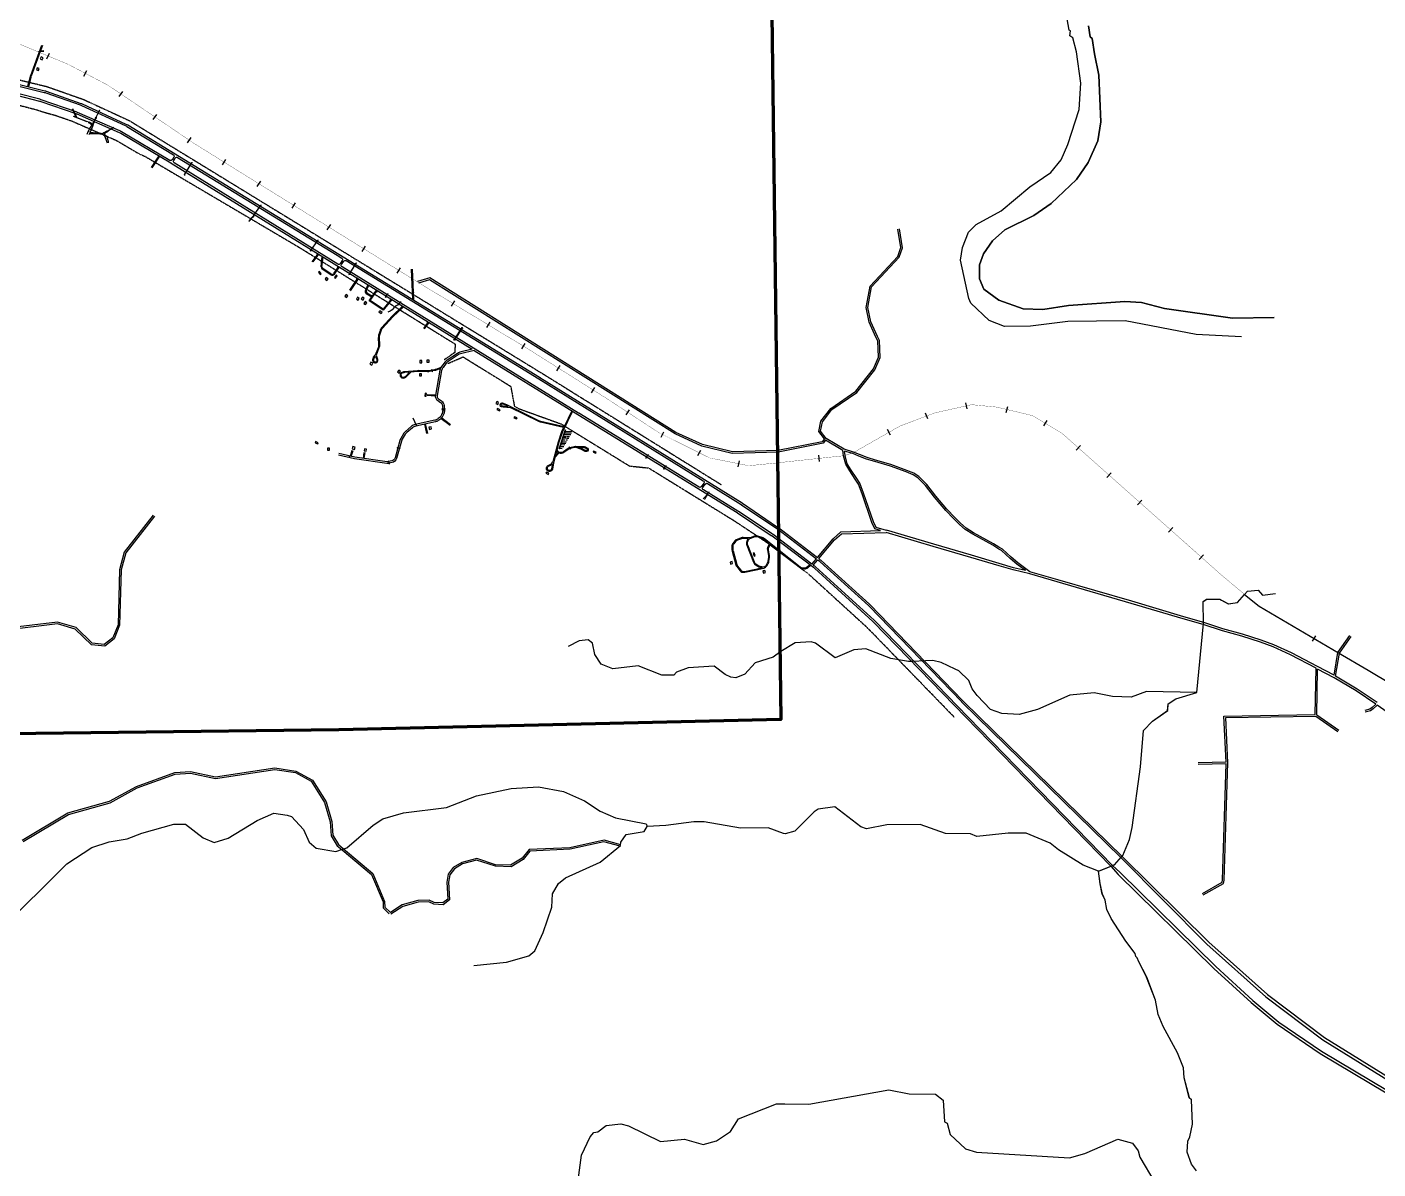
# Model space of a CAD drawing. Header units: inches. Extents: x 2666812 to 2767151, y 580083 to 705712.
# Drawn here: x 2717158 to 2733312, y 608026 to 621684 of the extents above; entities that cross this region are included whole.
import ezdxf

# ---------------------------------------------------------------- set-up
doc = ezdxf.new("R2010")
doc.units = ezdxf.units.IN
doc.header["$MEASUREMENT"] = 0
doc.linetypes.add('PHANTOM', pattern=[2.5, 1.25, -0.25, 0.25, -0.25, 0.25, -0.25])
for name, color, linetype in [('BND-MCD', 42, 'Continuous'), ('HY-SHORE', 5, 'Continuous'), ('PLD-LANDBASE', 252, 'Continuous'), ('PLD-PAR', 1, 'Continuous')]:
    doc.layers.add(name, color=color, linetype=linetype)
doc.layers.add('PLD-REMOTE-BOUNDARY', color=40, linetype='Continuous', lineweight=80)

# ---------------------------------------------------------------- blocks, each defined once
blk = doc.blocks.new('TIC')
blk.add_line((0, -0.5), (0, 0.5))
blk = doc.blocks.new('DWELLING2')
blk.add_lwpolyline([(28, -26), (28, 26), (-23, 26), (-23, -26)], close=True)
blk = doc.blocks.new('CULVERT')
for p, q in [((-52, 7), (-41, 0)), ((-41, 0), (-52, -7)), ((-41, 0), (41, 0)), ((52, 7), (41, 0)), ((41, 0), (52, -7))]:
    blk.add_line(p, q)
blk = doc.blocks.new('DRWAYCULVERT')
for p, q in [((-13, 2), (-10, 0)), ((-10, 0), (-13, -2)), ((-10, 0), (10, 0)), ((13, 2), (10, 0)), ((10, 0), (13, -2))]:
    blk.add_line(p, q)
blk = doc.blocks.new('HOUSETRL')
blk.add_lwpolyline([(-34, -15), (34, -15), (34, 15), (-34, 15)], close=True)
blk = doc.blocks.new('DRWAYCULVERT-LONG-PT1')
for p, q in [((-4, 2), (0, 0)), ((0, 0), (-4, -2))]:
    blk.add_line(p, q)
blk = doc.blocks.new('DRWAYCULVERT-LONG-PT2')
for p, q in [((4, 2), (0, 0)), ((0, 0), (4, -2))]:
    blk.add_line(p, q)
blk = doc.blocks.new('HANDHOLE')
blk.add_lwpolyline([(12, -12), (12, 12), (-12, 12), (-12, -12)], close=True)

msp = doc.modelspace()

# ---------------------------------------------------------------- linework, layer by layer
at = {"layer": 'BND-MCD'}
for points in [[(2731142, 608002), (2731083, 608085), (2731031, 608226), (2731037, 608360), (2731062, 608410), (2731094, 608561), (2731081, 608852), (2731057, 608877), (2730994, 609117), (2730985, 609234), (2730916, 609416), (2730745, 609731), (2730684, 609872), (2730650, 610046), (2730547, 610320), (2730451, 610503), (2730434, 610552), (2730417, 610569), (2730410, 610602), (2730298, 610750), (2730120, 611023), (2730069, 611131), (2730051, 611239), (2730016, 611314), (2729991, 611438), (2729972, 611588), (2730001, 611600), (2730129, 611652), (2730162, 611665), (2730245, 611758), (2730261, 611775), (2730342, 611968), (2730374, 612110), (2730472, 612837), (2730507, 613270), (2730616, 613380), (2730798, 613508), (2730804, 613591), (2730896, 613650), (2731146, 613726), (2731224, 614549), (2731223, 614813), (2731263, 614839), (2731423, 614841), (2731442, 614829), (2731522, 614784), (2731631, 614802), (2731718, 614897), (2731890, 614757), (2732842, 614198), (2733193, 613992), (2735124, 612840)], [(2723728, 607742), (2723787, 608193), (2723894, 608411), (2723934, 608461), (2723984, 608471), (2724084, 608546), (2724258, 608566), (2724351, 608542), (2724735, 608355), (2725019, 608384), (2725244, 608320), (2725403, 608363), (2725569, 608474), (2725665, 608625), (2726121, 608806), (2726219, 608804), (2726506, 608802), (2727463, 608973), (2727705, 608926), (2728022, 608921), (2728114, 608847), (2728127, 608589), (2728160, 608573), (2728195, 608440), (2728379, 608267), (2728513, 608227), (2729624, 608158), (2729805, 608211), (2730203, 608382), (2730378, 608334), (2730446, 608244), (2730464, 608169), (2730644, 607863)]]:
    msp.add_lwpolyline(points, dxfattribs=at)
at = {"layer": 'HY-SHORE'}
for p, q in [((2729619, 621645), (2729574, 621894)), ((2729619, 621645), (2729574, 621894)), ((2729636, 621637), (2729619, 621645)), ((2729636, 621637), (2729619, 621645)), ((2729629, 621578), (2729636, 621637)), ((2729629, 621578), (2729636, 621637)), ((2729870, 621565), (2729852, 621698)), ((2729852, 621698), (2729870, 621565)), ((2729662, 621554), (2729629, 621578)), ((2729662, 621554), (2729629, 621578)), ((2729706, 621388), (2729662, 621554)), ((2729706, 621388), (2729662, 621554)), ((2729895, 621548), (2729870, 621565)), ((2729870, 621565), (2729895, 621548)), ((2729923, 621365), (2729895, 621548)), ((2729895, 621548), (2729923, 621365)), ((2729761, 621013), (2729706, 621388)), ((2729761, 621013), (2729706, 621388)), ((2729976, 621108), (2729923, 621365)), ((2729923, 621365), (2729976, 621108)), ((2729740, 620696), (2729761, 621013)), ((2729740, 620696), (2729761, 621013)), ((2730000, 620550), (2729976, 621108)), ((2729976, 621108), (2730000, 620550)), ((2729603, 620278), (2729740, 620696)), ((2729603, 620278), (2729740, 620696)), ((2729961, 620324), (2730000, 620550)), ((2730000, 620550), (2729961, 620324)), ((2729848, 620064), (2729961, 620324)), ((2729961, 620324), (2729848, 620064)), ((2729522, 620094), (2729603, 620278)), ((2729522, 620094), (2729603, 620278)), ((2729399, 619942), (2729522, 620094)), ((2729399, 619942), (2729522, 620094)), ((2729709, 619862), (2729848, 620064)), ((2729848, 620064), (2729709, 619862)), ((2729151, 619772), (2729399, 619942)), ((2729151, 619772), (2729399, 619942)), ((2729404, 619575), (2729709, 619862)), ((2729709, 619862), (2729404, 619575)), ((2728805, 619484), (2729151, 619772)), ((2728805, 619484), (2729151, 619772)), ((2729197, 619431), (2729404, 619575)), ((2729404, 619575), (2729197, 619431)), ((2728506, 619322), (2728805, 619484)), ((2728506, 619322), (2728805, 619484)), ((2728849, 619260), (2729197, 619431)), ((2729197, 619431), (2728849, 619260)), ((2728343, 619045), (2728416, 619229)), ((2728343, 619045), (2728416, 619229)), ((2728416, 619229), (2728506, 619322)), ((2728416, 619229), (2728506, 619322)), ((2728701, 619125), (2728849, 619260)), ((2728849, 619260), (2728701, 619125)), ((2728320, 618895), (2728343, 619045)), ((2728320, 618895), (2728343, 619045)), ((2728594, 618973), (2728701, 619125)), ((2728701, 619125), (2728594, 618973)), ((2728418, 618437), (2728320, 618895)), ((2728418, 618437), (2728320, 618895)), ((2728546, 618839), (2728594, 618973)), ((2728594, 618973), (2728546, 618839)), ((2728548, 618673), (2728546, 618839)), ((2728546, 618839), (2728548, 618673)), ((2728600, 618548), (2728548, 618673)), ((2728548, 618673), (2728600, 618548)), ((2728777, 618417), (2728600, 618548)), ((2728600, 618548), (2728777, 618417)), ((2728444, 618380), (2728418, 618437)), ((2728444, 618380), (2728418, 618437)), ((2728663, 618174), (2728444, 618380)), ((2728663, 618174), (2728444, 618380)), ((2729070, 618312), (2728777, 618417)), ((2728777, 618417), (2729070, 618312)), ((2730285, 618403), (2729611, 618353)), ((2729611, 618353), (2730285, 618403)), ((2730486, 618389), (2730285, 618403)), ((2730285, 618403), (2730486, 618389)), ((2730761, 618317), (2730486, 618389)), ((2730486, 618389), (2730761, 618317)), ((2729303, 618307), (2729070, 618312)), ((2729070, 618312), (2729303, 618307)), ((2729611, 618353), (2729303, 618307)), ((2729303, 618307), (2729611, 618353)), ((2731571, 618202), (2730761, 618317)), ((2730761, 618317), (2731571, 618202)), ((2728847, 618101), (2728663, 618174)), ((2728847, 618101), (2728663, 618174)), ((2729156, 618105), (2728847, 618101)), ((2729156, 618105), (2728847, 618101)), ((2729605, 618161), (2729156, 618105)), ((2729605, 618161), (2729156, 618105)), ((2730288, 618169), (2729605, 618161)), ((2730288, 618169), (2729605, 618161)), ((2731140, 618005), (2730288, 618169)), ((2731140, 618005), (2730288, 618169)), ((2732071, 618209), (2731571, 618202)), ((2731571, 618202), (2732071, 618209)), ((2731682, 617979), (2731140, 618005)), ((2731682, 617979), (2731140, 618005)), ((2731222, 614814), (2731264, 614839)), ((2731264, 614839), (2731422, 614841)), ((2731422, 614841), (2731443, 614829)), ((2731443, 614829), (2731523, 614784)), ((2731631, 614802), (2731718, 614897)), ((2731718, 614897), (2731754, 614937)), ((2731754, 614937), (2731879, 614947)), ((2731879, 614947), (2731930, 614889)), ((2731930, 614889), (2732088, 614908)), ((2731225, 614549), (2731222, 614814)), ((2731523, 614784), (2731631, 614802)), ((2731146, 613726), (2731225, 614549)), ((2723760, 614344), (2723628, 614276)), ((2723869, 614354), (2723760, 614344)), ((2723919, 614313), (2723869, 614354)), ((2723946, 614180), (2723919, 614313)), ((2724022, 614064), (2723946, 614180)), ((2726170, 614213), (2726080, 614148)), ((2726344, 614318), (2726170, 614213)), ((2726536, 614329), (2726344, 614318)), ((2726586, 614313), (2726536, 614329)), ((2726822, 614141), (2726586, 614313)), ((2727046, 614236), (2726822, 614141)), ((2727187, 614246), (2727046, 614236)), ((2727489, 614133), (2727187, 614246)), ((2724165, 614008), (2724022, 614064)), ((2724465, 614045), (2724165, 614008)), ((2724749, 613931), (2724465, 614045)), ((2725065, 614019), (2724924, 613967)), ((2725373, 614040), (2725065, 614019)), ((2725507, 613941), (2725373, 614040)), ((2725864, 614079), (2725741, 613944)), ((2726080, 614148), (2725864, 614079)), ((2727697, 614094), (2727489, 614133)), ((2727745, 614096), (2727697, 614094)), ((2727903, 614102), (2727745, 614096)), ((2727989, 614106), (2727903, 614102)), ((2728089, 614082), (2727989, 614106)), ((2728258, 614004), (2728089, 614082)), ((2724891, 613933), (2724749, 613931)), ((2724924, 613967), (2724891, 613933)), ((2725575, 613909), (2725507, 613941)), ((2725633, 613901), (2725575, 613909)), ((2725741, 613944), (2725633, 613901)), ((2728299, 613985), (2728258, 614004)), ((2728418, 613870), (2728299, 613985)), ((2728460, 613770), (2728418, 613870)), ((2728520, 613688), (2728460, 613770)), ((2729628, 613693), (2729239, 613522)), ((2729920, 613722), (2729628, 613693)), ((2730137, 613675), (2729920, 613722)), ((2730544, 613738), (2730362, 613669)), ((2731146, 613726), (2730544, 613738)), ((2730895, 613650), (2731146, 613726)), ((2728680, 613523), (2728520, 613688)), ((2730362, 613669), (2730137, 613675)), ((2730797, 613508), (2730804, 613591)), ((2730804, 613591), (2730895, 613650)), ((2728814, 613474), (2728680, 613523)), ((2729023, 613460), (2728814, 613474)), ((2729239, 613522), (2729023, 613460)), ((2730508, 613270), (2730615, 613380)), ((2730615, 613380), (2730797, 613508)), ((2730472, 612837), (2730508, 613270)), ((2730373, 612110), (2730472, 612837)), ((2722534, 612487), (2722949, 612575)), ((2722949, 612575), (2723274, 612596)), ((2723274, 612596), (2723575, 612541)), ((2722176, 612349), (2722534, 612487)), ((2723575, 612541), (2723826, 612428)), ((2723826, 612428), (2724011, 612305)), ((2719912, 612195), (2720111, 612281)), ((2720111, 612281), (2720269, 612258)), ((2720269, 612258), (2720320, 612242)), ((2720320, 612242), (2720463, 612085)), ((2721412, 612214), (2721661, 612284)), ((2721661, 612284), (2722176, 612349)), ((2724011, 612305), (2724196, 612224)), ((2726570, 612296), (2726339, 612068)), ((2726620, 612330), (2726570, 612296)), ((2726819, 612357), (2726620, 612330)), ((2727130, 612119), (2726819, 612357)), ((2718530, 612044), (2718912, 612149)), ((2718912, 612149), (2719053, 612151)), ((2719053, 612151), (2719264, 611987)), ((2719564, 611982), (2719912, 612195)), ((2720463, 612085), (2720532, 611936)), ((2720983, 611867), (2721296, 612137)), ((2721296, 612137), (2721412, 612214)), ((2724196, 612224), (2724563, 612154)), ((2724539, 612062), (2724572, 612121)), ((2724563, 612154), (2724572, 612121)), ((2724797, 612132), (2724572, 612121)), ((2725130, 612178), (2724797, 612132)), ((2725255, 612179), (2725130, 612178)), ((2725689, 612101), (2725255, 612179)), ((2726022, 612105), (2725689, 612101)), ((2726205, 612039), (2726022, 612105)), ((2727198, 612095), (2727130, 612119)), ((2727439, 612140), (2727198, 612095)), ((2727839, 612145), (2727439, 612140)), ((2728140, 612040), (2727839, 612145)), ((2730341, 611968), (2730373, 612110)), ((2717932, 611870), (2718139, 611939)), ((2718139, 611939), (2718355, 611975)), ((2718355, 611975), (2718530, 612044)), ((2719264, 611987), (2719398, 611930)), ((2719398, 611930), (2719564, 611982)), ((2720532, 611936), (2720616, 611862)), ((2724253, 611894), (2724258, 611933)), ((2724258, 611933), (2724323, 612026)), ((2724323, 612026), (2724539, 612062)), ((2726223, 612033), (2726205, 612039)), ((2726339, 612068), (2726223, 612033)), ((2728440, 612036), (2728140, 612040)), ((2728516, 612003), (2728440, 612036)), ((2728891, 612042), (2728516, 612003)), ((2729107, 612044), (2728891, 612042)), ((2729392, 611923), (2729107, 612044)), ((2729493, 611841), (2729392, 611923)), ((2730261, 611775), (2730341, 611968)), ((2717634, 611675), (2717932, 611870)), ((2720616, 611862), (2720850, 611823)), ((2720850, 611823), (2720932, 611850)), ((2720932, 611850), (2720983, 611867)), ((2724011, 611697), (2724253, 611894)), ((2729787, 611661), (2729493, 611841)), ((2730162, 611666), (2730245, 611758)), ((2730245, 611758), (2730261, 611775)), ((2716836, 610881), (2717634, 611675)), ((2723596, 611508), (2724011, 611697)), ((2729971, 611588), (2729787, 611661)), ((2729971, 611588), (2730000, 611600)), ((2730000, 611600), (2730128, 611652)), ((2730128, 611652), (2730162, 611666)), ((2723440, 611315), (2723513, 611440)), ((2723513, 611440), (2723596, 611508)), ((2729990, 611439), (2729971, 611588)), ((2730017, 611314), (2729990, 611439)), ((2723434, 611156), (2723440, 611315)), ((2730051, 611239), (2730017, 611314)), ((2723329, 610854), (2723434, 611156)), ((2730069, 611131), (2730051, 611239)), ((2730120, 611023), (2730069, 611131)), ((2730299, 610750), (2730120, 611023)), ((2723232, 610636), (2723329, 610854)), ((2723158, 610577), (2723232, 610636)), ((2730409, 610602), (2730299, 610750)), ((2722501, 610460), (2722892, 610499)), ((2722892, 610499), (2723158, 610577)), ((2730417, 610568), (2730409, 610602)), ((2730434, 610552), (2730417, 610568)), ((2730452, 610502), (2730434, 610552)), ((2730546, 610320), (2730452, 610502)), ((2730650, 610046), (2730546, 610320)), ((2730685, 609872), (2730650, 610046)), ((2730745, 609731), (2730685, 609872)), ((2730916, 609416), (2730745, 609731)), ((2730985, 609234), (2730916, 609416)), ((2730995, 609117), (2730985, 609234)), ((2731056, 608876), (2730995, 609117)), ((2731081, 608852), (2731056, 608876)), ((2731093, 608560), (2731081, 608852)), ((2731062, 608410), (2731093, 608560)), ((2731031, 608226), (2731037, 608360)), ((2731037, 608360), (2731062, 608410)), ((2731083, 608085), (2731031, 608226)), ((2731142, 608002), (2731083, 608085))]:
    msp.add_line(p, q, dxfattribs=at)
at = {"layer": 'PLD-LANDBASE'}
for p, q in [((2717745, 620606), (2717702, 620702)), ((2717752, 620603), (2717706, 620704)), ((2717984, 620604), (2718023, 620686)), ((2718022, 620692), (2718023, 620686)), ((2718023, 620686), (2718028, 620690)), ((2717718, 620617), (2717745, 620606)), ((2717978, 620600), (2717984, 620604)), ((2717984, 620604), (2717984, 620597)), ((2718135, 620449), (2718197, 620485)), ((2718128, 620449), (2718135, 620449)), ((2718135, 620449), (2718132, 620443)), ((2719043, 619914), (2719128, 620060)), ((2719128, 620067), (2719128, 620060)), ((2719128, 620060), (2719134, 620064)), ((2719037, 619911), (2719043, 619914)), ((2719043, 619914), (2719043, 619908)), ((2719872, 619433), (2719954, 619551)), ((2719954, 619558), (2719954, 619551)), ((2719954, 619551), (2719960, 619554)), ((2719866, 619430), (2719872, 619433)), ((2719872, 619433), (2719871, 619426)), ((2720551, 619009), (2720634, 619131)), ((2720634, 619137), (2720634, 619131)), ((2720634, 619131), (2720640, 619134)), ((2720544, 619006), (2720551, 619009)), ((2720551, 619009), (2720550, 619002)), ((2720675, 618816), (2720689, 618938)), ((2720685, 618815), (2720698, 618932)), ((2721096, 618865), (2721096, 618859)), ((2721096, 618859), (2721102, 618862)), ((2720791, 618720), (2720689, 618787)), ((2720797, 618728), (2720694, 618796)), ((2720881, 618819), (2720824, 618734)), ((2720889, 618814), (2720832, 618728)), ((2721007, 618723), (2721013, 618727)), ((2721013, 618727), (2721096, 618859)), ((2721013, 618727), (2721013, 618720)), ((2721108, 618679), (2721013, 618535)), ((2721117, 618673), (2721021, 618530)), ((2721235, 618600), (2721204, 618537)), ((2721244, 618595), (2721213, 618532)), ((2721215, 618498), (2721282, 618456)), ((2721220, 618506), (2721288, 618464)), ((2722358, 618096), (2722358, 618089)), ((2722366, 618083), (2722372, 618086)), ((2722259, 617944), (2722265, 617947)), ((2722273, 617941), (2722273, 617934)), ((2722117, 617120), (2722123, 617117)), ((2722123, 617117), (2722118, 617113)), ((2722118, 617108), (2722124, 617105)), ((2722124, 617105), (2722118, 617101)), ((2722123, 617117), (2722153, 617118)), ((2722124, 617105), (2722153, 617106)), ((2722158, 617122), (2722153, 617118)), ((2722153, 617118), (2722159, 617115)), ((2722159, 617110), (2722153, 617106)), ((2722153, 617106), (2722160, 617103)), ((2721773, 617008), (2721812, 616921)), ((2721587, 616649), (2721581, 616648)), ((2721582, 616654), (2721587, 616649)), ((2721587, 616649), (2721616, 616642)), ((2721622, 616643), (2721616, 616642)), ((2721616, 616642), (2721620, 616637)), ((2721482, 616490), (2721478, 616495)), ((2721485, 616497), (2721482, 616490)), ((2721482, 616490), (2721487, 616461)), ((2721487, 616461), (2721485, 616455)), ((2721492, 616456), (2721487, 616461))]:
    msp.add_line(p, q, dxfattribs=at)
at = {"layer": 'PLD-LANDBASE', "const_width": 3}
for points in [[(2714505, 621669), (2716128, 621657), (2716973, 621519), (2717652, 621237), (2718131, 620985), (2719157, 620291), (2719962, 619790), (2721833, 618631)], [(2721833, 618631), (2723152, 617832), (2724094, 617238), (2724717, 616830), (2725321, 616530), (2725790, 616437), (2726140, 616472)], [(2727037, 616592), (2727599, 616913), (2728014, 617069), (2728454, 617167), (2728753, 617138)], [(2728753, 617138), (2728755, 617138), (2729182, 617036), (2729535, 616824), (2731440, 615130)], [(2726140, 616472), (2726172, 616476), (2726930, 616557)], [(2726930, 616557), (2727037, 616592)], [(2731440, 615130), (2731718, 614897)], [(2732842, 614198), (2733193, 613992)]]:
    msp.add_lwpolyline(points, dxfattribs=at)
at = {"layer": 'PLD-LANDBASE'}
for points in [[(2717332, 621462), (2717198, 621100, 0.031341), (2717194, 621088), (2717166, 620971)], [(2717316, 621391), (2717207, 621097, 0.031341), (2717204, 621085), (2717176, 620968)], [(2714806, 621181), (2715378, 621181, -0.00693), (2715384, 621181), (2715930, 621165, -0.012179), (2715940, 621164), (2716416, 621127, -0.022805), (2716434, 621125), (2716759, 621069, -0.017458), (2716773, 621067), (2717370, 620921, -0.024788), (2717389, 620916), (2717801, 620771, -0.023359), (2717818, 620764), (2718341, 620523, -0.02958), (2718362, 620512), (2723288, 617495, -0.001598), (2723290, 617494), (2725708, 615992, -0.009503), (2725714, 615988), (2726134, 615704, -0.015155), (2726144, 615697), (2726610, 615339)], [(2715541, 621049), (2715887, 621044, -0.020428), (2715901, 621043), (2716408, 620993, -0.012112), (2716416, 620992), (2716736, 620945, -0.026328), (2716754, 620942), (2717308, 620799, -0.021206), (2717322, 620795), (2717740, 620649, -0.018701), (2717752, 620644), (2718260, 620423, -0.030673), (2718280, 620413), (2718879, 620059, -0.005257), (2718882, 620057), (2720445, 619089, 0.000252), (2720445, 619089), (2722481, 617830)], [(2716768, 621047), (2717365, 620902, -0.024788), (2717382, 620897), (2717794, 620752, -0.023359), (2717810, 620746), (2718333, 620505, -0.02958), (2718352, 620495), (2718908, 620155, -0.418676), (2718914, 620127), (2718894, 620095, -0.405139), (2718867, 620089), (2718290, 620430, 0.030673), (2718268, 620441), (2717760, 620662, 0.018701), (2717746, 620668), (2717329, 620814, 0.021206), (2717313, 620819), (2716759, 620961, 0.026328)], [(2720865, 618956), (2720922, 618921, -0.423303), (2720928, 618893), (2720902, 618853, -0.406391), (2720874, 618847), (2720455, 619106, -0.000252), (2720455, 619106), (2718918, 620058, -0.417161), (2718912, 620086), (2718931, 620117, -0.409765), (2718959, 620123), (2720865, 618956)], [(2725245, 616256, -0.429017), (2725251, 616227), (2725221, 616185, -0.39844), (2725194, 616179), (2723755, 617066, -0.00041), (2723754, 617066), (2720925, 618815, -0.42208), (2720919, 618843), (2720946, 618883, -0.405182), (2720973, 618890), (2723278, 617478, -0.001598), (2723279, 617477), (2725242, 616257), (2725245, 616256)], [(2721659, 618338), (2721531, 618217), (2721410, 618084, 0.113297), (2721388, 618046), (2721373, 617998, 0.086775), (2721369, 617964), (2721373, 617888, -0.109493), (2721366, 617845), (2721332, 617759), (2721349, 617710, -0.144916), (2721350, 617693), (2721347, 617679, -0.348013), (2721327, 617664), (2721320, 617664, -0.258078), (2721304, 617673), (2721298, 617682, -0.195353), (2721294, 617704), (2721298, 617724, -0.099091), (2721303, 617734), (2721321, 617759)], [(2721650, 618344), (2721524, 618224), (2721401, 618090, 0.113297), (2721379, 618051), (2721363, 617999, 0.086775), (2721359, 617965), (2721363, 617890, -0.109493), (2721356, 617847), (2721321, 617759)], [(2722505, 617815), (2722341, 617775, 0.085924), (2722313, 617763), (2722194, 617685, 0.084228), (2722172, 617665), (2722133, 617613, 0.118848), (2722115, 617575), (2722061, 617276, 0.300196), (2722078, 617236), (2722114, 617212, -0.232905), (2722145, 617158), (2722149, 617103, -0.121988), (2722140, 617051), (2722132, 617033, -0.149705), (2722090, 616984), (2722076, 616976, -0.086679), (2722041, 616962), (2721806, 616911, 0.12347), (2721766, 616891), (2721700, 616834, 0.077415), (2721681, 616813), (2721645, 616754, 0.07202), (2721635, 616730), (2721578, 616524, -0.282283), (2721524, 616474), (2721485, 616466, -0.084731), (2721462, 616465), (2721073, 616519), (2720883, 616565)], [(2722481, 617830), (2722335, 617794, 0.085924), (2722304, 617781), (2722182, 617701, 0.084228), (2722157, 617678), (2722115, 617623, 0.071541), (2722101, 617599, 0.046908), (2722096, 617581), (2722041, 617280, 0.300196), (2722067, 617219), (2722103, 617195, -0.232905), (2722125, 617157), (2722129, 617104, -0.121988), (2722120, 617057), (2722115, 617044, -0.149705), (2722076, 617000), (2722067, 616994, -0.086679), (2722035, 616981), (2721799, 616930, 0.12347), (2721755, 616908), (2721685, 616848, 0.077415), (2721665, 616825), (2721627, 616763, 0.07202), (2721616, 616737), (2721559, 616530, -0.282283), (2721520, 616494), (2721481, 616486, -0.084731), (2721464, 616485), (2721077, 616538), (2720888, 616584)], [(2721325, 617749), (2721340, 617707, -0.144916), (2721340, 617696), (2721337, 617681, -0.348013), (2721327, 617674), (2721320, 617674, -0.258078), (2721312, 617678), (2721306, 617687, -0.195353), (2721304, 617702), (2721308, 617721, -0.099091), (2721311, 617729), (2721325, 617749)], [(2722505, 617815), (2723744, 617049, 0.00041), (2723744, 617049), (2725648, 615876, -0.008571), (2725653, 615873), (2726058, 615604, -0.015681), (2726067, 615598), (2726562, 615222, -0.022787), (2726575, 615211), (2727273, 614574, -0.014867), (2727281, 614566), (2728384, 613431)], [(2722107, 617612), (2722048, 617589, -0.047374), (2722030, 617584), (2721966, 617573, -0.049695), (2721946, 617571), (2721837, 617574, 0.026048), (2721826, 617573), (2721669, 617560, 0.061393), (2721661, 617559), (2721640, 617552, 0.294129), (2721620, 617526), (2721619, 617523, 0.283395), (2721633, 617494), (2721641, 617490, 0.273894), (2721671, 617489), (2721689, 617498, 0.074042), (2721696, 617504), (2721748, 617557)], [(2722101, 617599), (2722051, 617579, -0.047374), (2722033, 617574), (2721967, 617563, -0.049695), (2721947, 617561), (2721837, 617564, 0.026048), (2721826, 617563), (2721748, 617557)], [(2721733, 617556), (2721669, 617550, 0.061393), (2721665, 617549), (2721643, 617542, 0.294129), (2721629, 617525), (2721629, 617522, 0.283395), (2721638, 617503), (2721646, 617498, 0.273894), (2721666, 617497), (2721687, 617509), (2721733, 617556)], [(2723580, 616903), (2723302, 616967, -0.058751), (2723280, 616974), (2722895, 617165), (2722856, 617183, 0.184754), (2722834, 617185), (2722825, 617182, 0.363199), (2722812, 617163), (2722812, 617160, 0.358905), (2722828, 617144), (2722851, 617142), (2722936, 617133)], [(2723575, 616894), (2723299, 616957, -0.058751), (2723277, 616965), (2722936, 617133)], [(2723491, 616612, 0.122845), (2723513, 616594)], [(2723494, 616626), (2723494, 616625, 0.292394), (2723541, 616598), (2723547, 616598, 0.138595), (2723573, 616607), (2723629, 616645, -0.087429), (2723648, 616654), (2723700, 616667, -0.070846), (2723717, 616669), (2723821, 616665, -0.133212), (2723836, 616661), (2723861, 616646, -0.349656), (2723869, 616622), (2723869, 616621, -0.318676), (2723850, 616608), (2723833, 616608, -0.155904), (2723816, 616613), (2723790, 616632, 0.076003), (2723782, 616636), (2723711, 616659)], [(2723523, 616590, 0.077597), (2723542, 616588), (2723548, 616588, 0.138595), (2723579, 616599), (2723635, 616637, -0.087429), (2723650, 616644), (2723702, 616657, -0.044819), (2723711, 616659, -0.044819)], [(2723746, 616658), (2723821, 616655, -0.133212), (2723831, 616652), (2723855, 616637, -0.349656), (2723859, 616625), (2723859, 616625, -0.318676), (2723850, 616618), (2723833, 616618, -0.155904), (2723821, 616622), (2723793, 616642, 0.076003), (2723788, 616644), (2723746, 616658)], [(2723470, 616536), (2723452, 616469), (2723440, 616397, -0.234248), (2723421, 616372), (2723421, 616372, -0.304523), (2723382, 616376), (2723382, 616377, -0.266934), (2723370, 616409), (2723371, 616416, -0.243995), (2723391, 616441), (2723414, 616452, 0.121832), (2723433, 616467), (2723446, 616485)], [(2726544, 615261), (2726079, 615613, 0.015681), (2726069, 615621), (2725664, 615890, 0.008571), (2725658, 615893), (2725246, 616148, -0.430165), (2725240, 616176), (2725269, 616218, -0.399564), (2725296, 616224), (2725697, 615975, -0.009503), (2725703, 615971), (2726123, 615688, -0.015155), (2726131, 615681), (2726597, 615324)], [(2725798, 615573), (2725721, 615577, 0.099962), (2725698, 615574), (2725649, 615556, 0.135914), (2725623, 615538), (2725601, 615510, 0.175898), (2725587, 615472), (2725588, 615430, 0.063549), (2725590, 615415), (2725635, 615252, 0.09761), (2725645, 615231), (2725680, 615185, 0.284985), (2725740, 615163), (2725875, 615190), (2725967, 615213, 0.194069), (2726003, 615240), (2726021, 615269, 0.100573), (2726030, 615291), (2726038, 615342, 0.083624), (2726037, 615362), (2726026, 615426, -0.144155), (2726030, 615460), (2726045, 615497)], [(2725784, 615564), (2725721, 615567, 0.099962), (2725701, 615564), (2725652, 615547, 0.135914), (2725631, 615531), (2725608, 615504, 0.175898), (2725597, 615472), (2725598, 615430, 0.063549), (2725600, 615418), (2725644, 615255, 0.09761), (2725653, 615237), (2725688, 615191, 0.284985), (2725738, 615173), (2725873, 615200), (2725953, 615220)], [(2725784, 615564, 0.111368), (2725769, 615542), (2725764, 615531, 0.195001), (2725764, 615486), (2725844, 615283, 0.150455), (2725866, 615255), (2725895, 615235, 0.109676), (2725919, 615225), (2725953, 615220)], [(2726037, 615504), (2725972, 615555, 0.087963), (2725957, 615564), (2725893, 615585, 0.162664), (2725861, 615585), (2725808, 615567, 0.215357), (2725778, 615539), (2725773, 615528, 0.195001), (2725773, 615490), (2725853, 615286, 0.150455), (2725872, 615263), (2725901, 615243, 0.109676), (2725921, 615235), (2725974, 615226)], [(2726522, 615253), (2726490, 615226, -0.201241), (2726446, 615212), (2726437, 615213, -0.145497), (2726405, 615225), (2725978, 615563, 0.087963), (2725960, 615573), (2725896, 615594, 0.162664), (2725858, 615594), (2725805, 615576, 0.031494), (2725798, 615573)], [(2725974, 615226, 0.139803), (2725995, 615245), (2726013, 615274, 0.100573), (2726020, 615293), (2726028, 615344, 0.083624), (2726028, 615360), (2726015, 615430, -0.144155), (2726018, 615458), (2726037, 615504)], [(2726530, 615246), (2726490, 615213, -0.201241), (2726453, 615201), (2726430, 615203, -0.145497), (2726404, 615214), (2726045, 615497)], [(2726613, 615312), (2726632, 615298, -0.020343), (2726643, 615288), (2727219, 614767, -0.016806), (2727227, 614758), (2728331, 613615, 0.007311), (2728336, 613610), (2728517, 613433)], [(2726626, 615327), (2726644, 615313, -0.020343), (2726656, 615303), (2727232, 614782, -0.016806), (2727242, 614772), (2728345, 613629, 0.007311), (2728350, 613624), (2728545, 613433)], [(2726560, 615249), (2726574, 615238, -0.022787), (2726588, 615226), (2727287, 614589, -0.014867), (2727295, 614580), (2728412, 613431)]]:
    msp.add_lwpolyline(points, format="xyb", dxfattribs=at)
for points in [[(2717343, 621462), (2717320, 621401)], [(2717302, 621386), (2717305, 621394), (2717313, 621380), (2717317, 621389)], [(2717316, 621391), (2717359, 621394)], [(2717320, 621401), (2717358, 621404)], [(2717752, 620603), (2717879, 620553), (2717877, 620548), (2717716, 620612)], [(2717951, 620538), (2717946, 620532), (2717940, 620524), (2717928, 620508), (2717924, 620498), (2717910, 620479), (2717896, 620452), (2717886, 620430), (2717873, 620397)], [(2717934, 620513), (2717926, 620517), (2717917, 620524), (2717913, 620528), (2717904, 620532), (2717890, 620539)], [(2717937, 620518), (2717933, 620525), (2717926, 620532), (2717916, 620537), (2717906, 620541), (2717892, 620549)], [(2717955, 620533), (2717950, 620523), (2717945, 620505), (2717936, 620484), (2717927, 620461), (2717920, 620444), (2717914, 620434), (2717910, 620424)], [(2717904, 620410), (2717897, 620395)], [(2718119, 620295), (2718113, 620313), (2718104, 620340), (2718098, 620359), (2718089, 620377), (2718072, 620392), (2718060, 620400), (2718028, 620404), (2718004, 620407), (2717975, 620407), (2717941, 620407), (2717929, 620407), (2717919, 620408), (2717904, 620410)], [(2717910, 620424), (2717933, 620421), (2717949, 620421), (2717979, 620420), (2717983, 620420), (2718007, 620421), (2718023, 620420), (2718046, 620416), (2718061, 620411)], [(2718061, 620411), (2718063, 620413), (2718076, 620423), (2718087, 620428), (2718101, 620433), (2718123, 620446)], [(2718132, 620440), (2718119, 620432), (2718098, 620419), (2718088, 620411), (2718078, 620403), (2718077, 620402)], [(2718077, 620402), (2718091, 620393), (2718103, 620383), (2718116, 620370), (2718116, 620357), (2718125, 620330), (2718127, 620321), (2718129, 620305), (2718130, 620299)], [(2718733, 620145), (2718642, 620005)], [(2718742, 620140), (2718651, 619999)], [(2718676, 620065), (2718683, 620076), (2718689, 620054), (2718696, 620066)], [(2719865, 619427), (2719853, 619414), (2719840, 619399), (2719826, 619384), (2719821, 619377), (2719809, 619361)], [(2719869, 619424), (2719857, 619410), (2719843, 619396), (2719830, 619381), (2719825, 619374), (2719812, 619358)], [(2727309, 617976), (2727228, 618152), (2727192, 618330), (2727240, 618585), (2727569, 618940), (2727608, 619045), (2727572, 619267)], [(2727327, 617984), (2727247, 618158), (2727212, 618330), (2727258, 618576), (2727586, 618930), (2727628, 619043), (2727592, 619270)], [(2720635, 618971), (2720563, 618877)], [(2720644, 618966), (2720575, 618877)], [(2720600, 618928), (2720606, 618935), (2720610, 618919), (2720615, 618926)], [(2721773, 618423), (2721757, 618787)], [(2721784, 618416), (2721767, 618788)], [(2721288, 618464), (2721339, 618536)], [(2726137, 616617), (2725592, 616602), (2725235, 616689), (2724917, 616834), (2721973, 618683), (2721827, 618639)], [(2726139, 616598), (2725590, 616583), (2725228, 616670), (2724908, 616817), (2721970, 618661), (2721839, 618622)], [(2721520, 618424), (2721418, 618296), (2721249, 618408), (2721282, 618456)], [(2721511, 618429), (2721416, 618309), (2721263, 618411), (2721347, 618531)], [(2721767, 618507), (2721767, 618518), (2721782, 618505), (2721781, 618517)], [(2721590, 618357), (2721574, 618348), (2721546, 618326), (2721526, 618302), (2721499, 618286), (2721474, 618272)], [(2721953, 618156), (2721898, 618079)], [(2721961, 618151), (2721906, 618073)], [(2722265, 617947), (2722273, 617941), (2722366, 618083), (2722358, 618089), (2722265, 617947)], [(2726693, 616757), (2726627, 616845), (2726652, 616969), (2726769, 617123), (2727067, 617327), (2727278, 617594), (2727341, 617734), (2727331, 617929), (2727309, 617976)], [(2726712, 616764), (2726648, 616850), (2726670, 616960), (2726783, 617109), (2727080, 617313), (2727295, 617584), (2727361, 617730), (2727350, 617934), (2727327, 617984)], [(2722040, 617269), (2721943, 617276)], [(2722041, 617279), (2721944, 617286)], [(2723681, 617088), (2723560, 616841), (2723519, 616717), (2723494, 616626)], [(2723672, 617094), (2723580, 616903)], [(2721911, 616933), (2721937, 616821)], [(2721921, 616936), (2721947, 616823)], [(2722112, 617003), (2722217, 616921)], [(2722118, 617010), (2722223, 616929)], [(2723575, 616894), (2723551, 616844), (2723509, 616720), (2723446, 616485)], [(2723520, 616639), (2723598, 616872)], [(2723525, 616638), (2723603, 616870)], [(2723575, 616770), (2723600, 616769)], [(2723581, 616788), (2723605, 616787)], [(2723589, 616811), (2723659, 616809)], [(2723595, 616831), (2723667, 616829)], [(2723602, 616851), (2723676, 616847)], [(2723609, 616768), (2723636, 616767)], [(2723614, 616787), (2723646, 616787)], [(2726928, 616634), (2726712, 616764)], [(2721026, 616551), (2721048, 616622)], [(2721035, 616549), (2721057, 616619)], [(2723491, 616612), (2723475, 616556)], [(2723492, 616618), (2723492, 616618)], [(2723533, 616646), (2723558, 616644)], [(2723540, 616665), (2723576, 616667)], [(2723547, 616686), (2723590, 616690)], [(2723554, 616706), (2723600, 616707)], [(2723560, 616725), (2723608, 616722)], [(2723567, 616746), (2723594, 616746)], [(2723604, 616746), (2723622, 616746)], [(2723651, 616639), (2723645, 616658)], [(2726693, 616757), (2726667, 616724), (2726137, 616617)], [(2726708, 616744), (2726678, 616706), (2726139, 616598)], [(2726915, 616619), (2726708, 616744)], [(2726920, 616555), (2726915, 616619)], [(2727040, 616601), (2726928, 616634)], [(2727034, 616583), (2726935, 616611)], [(2726940, 616559), (2726935, 616611)], [(2728779, 615464), (2728716, 615502), (2728476, 615635), (2728387, 615692), (2728322, 615749), (2728252, 615819), (2728158, 615916), (2728025, 616071), (2727917, 616212), (2727824, 616307), (2727762, 616346), (2727680, 616380), (2727489, 616451), (2727303, 616505), (2727203, 616534), (2727114, 616571), (2727040, 616601)], [(2721181, 616524), (2721191, 616597)], [(2721190, 616523), (2721201, 616595)], [(2723470, 616536), (2723523, 616590)], [(2723475, 616556), (2723513, 616594)], [(2727297, 615683), (2727261, 615759), (2727143, 616100), (2727099, 616218), (2727062, 616276), (2726995, 616374), (2726948, 616454), (2726920, 616555)], [(2727311, 615700), (2727279, 615766), (2727161, 616107), (2727117, 616227), (2727079, 616286), (2727012, 616384), (2726966, 616461), (2726940, 616559)], [(2728779, 615440), (2728706, 615485), (2728466, 615618), (2728375, 615676), (2728309, 615735), (2728238, 615805), (2728143, 615902), (2728010, 616059), (2727902, 616199), (2727812, 616292), (2727753, 616329), (2727672, 616362), (2727483, 616432), (2727297, 616486), (2727196, 616516), (2727106, 616553), (2727034, 616583)], [(2718681, 615832), (2718338, 615396), (2718283, 615190), (2718266, 614531), (2718200, 614367), (2718088, 614279), (2717930, 614294), (2717735, 614484), (2717522, 614547), (2716914, 614472), (2716743, 614538), (2716596, 614657), (2716490, 615133), (2716379, 615386), (2716205, 615532), (2715972, 615662), (2715598, 615756), (2715175, 615701), (2714988, 615706), (2714826, 615798), (2714623, 615987), (2713976, 616311)], [(2718666, 615844), (2718320, 615405), (2718263, 615193), (2718247, 614535), (2718184, 614380), (2718082, 614299), (2717939, 614313), (2717746, 614502), (2717524, 614567), (2716917, 614493), (2716753, 614556), (2716614, 614668), (2716508, 615139), (2716395, 615399), (2716216, 615548), (2715979, 615680), (2715600, 615776), (2715174, 615720), (2714994, 615726), (2714837, 615814), (2714635, 616003), (2713990, 616326)], [(2725281, 616079), (2725275, 616073), (2725269, 616065), (2725252, 616048), (2725248, 616044), (2725244, 616042)], [(2725284, 616075), (2725282, 616073), (2725277, 616064), (2725273, 616054), (2725268, 616045), (2725262, 616038), (2725261, 616034)], [(2726796, 615563), (2726888, 615648), (2727362, 615664)], [(2726812, 615551), (2726898, 615622), (2727430, 615640)], [(2727362, 615664), (2727297, 615683)], [(2727435, 615663), (2727311, 615700)], [(2727995, 615471), (2727430, 615640)], [(2728003, 615497), (2727436, 615666)], [(2726610, 615339), (2726797, 615563)], [(2726626, 615327), (2726812, 615551)], [(2728783, 615241), (2728444, 615341), (2727995, 615471)], [(2728782, 615268), (2728451, 615366), (2728003, 615497)], [(2726544, 615261), (2726597, 615324)], [(2726560, 615249), (2726613, 615312)], [(2729150, 615169), (2729004, 615274), (2728927, 615343), (2728823, 615437), (2728779, 615464)], [(2729099, 615182), (2728992, 615258), (2728913, 615329), (2728811, 615421), (2728779, 615440)], [(2729099, 615182), (2728955, 615217), (2728782, 615268)], [(2729150, 615142), (2728949, 615192), (2728783, 615241)], [(2731229, 614561), (2730991, 614630), (2730369, 614815), (2729484, 615073), (2729150, 615169)], [(2731221, 614536), (2730983, 614605), (2730361, 614790), (2729477, 615048), (2729150, 615142)], [(2731452, 614463), (2731221, 614536)], [(2731459, 614488), (2731229, 614561)], [(2732572, 614015), (2732267, 614176), (2732057, 614269), (2731908, 614325), (2731686, 614398), (2731452, 614463)], [(2732588, 614037), (2732279, 614200), (2732067, 614294), (2731916, 614350), (2731694, 614423), (2731459, 614488)], [(2732833, 614202), (2732976, 614405)], [(2732852, 614194), (2732992, 614394)], [(2732787, 613930), (2732833, 614202)], [(2732805, 613920), (2732852, 614194)], [(2732561, 613462), (2732572, 614015)], [(2732787, 613930), (2732588, 614037)], [(2732581, 613458), (2732591, 614005)], [(2732787, 613900), (2732591, 614005)], [(2733285, 613587), (2733051, 613744), (2732787, 613900)], [(2733304, 613606), (2733065, 613766), (2732805, 613920)], [(2733285, 613587), (2733243, 613544), (2733213, 613525), (2733155, 613508)], [(2733302, 613575), (2733255, 613529), (2733222, 613507), (2733161, 613489)], [(2733793, 613229), (2733302, 613575)], [(2728384, 613431), (2730118, 611647)], [(2728412, 613431), (2730138, 611655)], [(2728517, 613433), (2730238, 611751)], [(2728545, 613433), (2730252, 611765)], [(2731471, 613443), (2732561, 613462)], [(2731495, 612892), (2731471, 613443)], [(2731491, 613424), (2732568, 613443)], [(2731515, 612882), (2731491, 613424)], [(2732568, 613443), (2732833, 613258)], [(2732581, 613458), (2732844, 613274)], [(2731495, 612892), (2731161, 612882)], [(2731465, 611442), (2731474, 611481), (2731515, 612882)], [(2717102, 611960), (2717648, 612284), (2718146, 612423), (2718469, 612602), (2718927, 612767), (2719113, 612778), (2719414, 612715), (2720121, 612824), (2720374, 612785), (2720571, 612677), (2720735, 612418), (2720805, 612183), (2720815, 612017), (2720882, 611905), (2720938, 611858)], [(2717111, 611942), (2717656, 612265), (2718154, 612405), (2718477, 612584), (2718931, 612748), (2719112, 612758), (2719413, 612695), (2720121, 612804), (2720368, 612766), (2720557, 612663), (2720717, 612409), (2720785, 612179), (2720796, 612011), (2720866, 611892), (2720926, 611842)], [(2731495, 612872), (2731162, 612862)], [(2731448, 611455), (2731455, 611483), (2731495, 612872)], [(2724257, 611903), (2724058, 611957), (2723649, 611868), (2723162, 611846), (2723078, 611742), (2722941, 611659), (2722762, 611665), (2722535, 611738), (2722356, 611693), (2722254, 611632), (2722194, 611553), (2722178, 611457), (2722189, 611253), (2722130, 611208), (2722027, 611214), (2721968, 611239), (2721831, 611237), (2721646, 611184), (2721503, 611094)], [(2724250, 611885), (2724057, 611937), (2723651, 611849), (2723172, 611826), (2723091, 611727), (2722947, 611640), (2722759, 611646), (2722534, 611718), (2722364, 611675), (2722268, 611617), (2722213, 611545), (2722198, 611456), (2722209, 611244), (2722136, 611187), (2722022, 611195), (2721964, 611219), (2721834, 611217), (2721654, 611166), (2721510, 611075)], [(2720926, 611842), (2721278, 611548), (2721415, 611220), (2721416, 611151), (2721490, 611078)], [(2720938, 611858), (2721295, 611560), (2721434, 611224), (2721435, 611159), (2721503, 611094)], [(2730252, 611765), (2731290, 610737), (2731991, 610111), (2732671, 609598), (2733540, 609060), (2734210, 608655)], [(2730256, 611770), (2730257, 611770)], [(2730117, 611648), (2730207, 611548), (2731351, 610423), (2731794, 610015), (2732105, 609757), (2732619, 609406), (2734200, 608465)], [(2730138, 611655), (2730231, 611571), (2731374, 610446), (2731816, 610040), (2732125, 609783), (2732637, 609433), (2734217, 608493)], [(2730238, 611751), (2731267, 610713), (2731971, 610086), (2732652, 609571), (2733523, 609032), (2734193, 608627)], [(2731212, 611321), (2731448, 611455)], [(2731222, 611304), (2731465, 611442)]]:
    msp.add_lwpolyline(points, dxfattribs=at)
at = {"layer": 'PLD-LANDBASE', "linetype": 'PHANTOM', "flags": 128}
for points in [[(2712977, 621395), (2713445, 621269), (2713946, 621259), (2713946, 621279), (2714806, 621261), (2715378, 621261, -0.00693), (2715386, 621260), (2715932, 621245, -0.012179), (2715946, 621244), (2716422, 621207, -0.022805), (2716447, 621204), (2716773, 621148, -0.017458), (2716792, 621144), (2717005, 621092), (2717081, 621048), (2717383, 620975, -0.024788), (2717407, 620968), (2717819, 620823, -0.023359), (2717841, 620814), (2718364, 620573, -0.02958), (2718391, 620559), (2723317, 617542, -0.001598), (2723319, 617541), (2725459, 616211)], [(2715445, 620786), (2715594, 620948), (2715885, 620944, -0.020428), (2715892, 620943), (2716404, 620893), (2716536, 620863), (2716720, 620836, -0.026328), (2716727, 620835), (2717280, 620693, -0.021206), (2717286, 620691), (2717361, 620665), (2717497, 620628), (2717707, 620555, -0.018701), (2717712, 620552), (2718220, 620331, -0.030673), (2718229, 620327), (2718487, 620174), (2718570, 620137), (2718833, 619981, -0.004947), (2718835, 619980), (2720421, 619044)], [(2722410, 617715), (2722942, 617386), (2722986, 617149), (2723038, 617120), (2723547, 616936), (2723639, 616879, 0.00041), (2723639, 616879), (2724362, 616434), (2724592, 616410), (2725462, 615873), (2725595, 615791, -0.008571), (2725598, 615790), (2726003, 615521, -0.015681), (2726007, 615518), (2726502, 615142, -0.022787), (2726507, 615138), (2727206, 614500, -0.014867), (2727209, 614497), (2728246, 613429)]]:
    msp.add_lwpolyline(points, format="xyb", dxfattribs=at)
for points in [[(2720421, 619044), (2722277, 617892), (2722274, 617792), (2722145, 617702)], [(2722190, 617659), (2722372, 617739), (2722410, 617715)]]:
    msp.add_lwpolyline(points, dxfattribs=at)
at = {"layer": 'PLD-LANDBASE'}
for points in [[(2722910, 617146), (2722891, 617156), (2722851, 617174, 0.184754), (2722837, 617175), (2722827, 617172, 0.363199), (2722822, 617164), (2722822, 617161, 0.358905), (2722829, 617154), (2722852, 617152), (2722910, 617146)], [(2723440, 616461), (2723430, 616399, -0.234248), (2723417, 616381), (2723416, 616381, -0.304523), (2723389, 616384), (2723388, 616384, -0.266934), (2723380, 616408), (2723381, 616414, -0.243995), (2723395, 616432), (2723418, 616443, 0.121061), (2723440, 616461)]]:
    msp.add_lwpolyline(points, format="xyb", close=True, dxfattribs=at)
for centre, radius, start, end in [((2720705, 618812), 30, 173.566, 236.6733), ((2720705, 618812), 20, 173.566, 236.6733), ((2720808, 618745), 30, 236.6733, 326.3836), ((2720808, 618745), 20, 236.6733, 326.3836), ((2721231, 618523), 30, 153.6004, 238.1562), ((2721231, 618523), 20, 153.6004, 238.1562)]:
    msp.add_arc(centre, radius, start, end, dxfattribs=at)
msp.add_spline([(2721012, 616554), (2721014, 616546), (2721005, 616540), (2721006, 616535)], degree=3, dxfattribs=at)
at = {"layer": 'PLD-REMOTE-BOUNDARY'}
msp.add_lwpolyline([(2715746, 623844), (2720796, 623891), (2726008, 624027), (2726035, 624027), (2726173, 613402), (2720887, 613277), (2715612, 613216)], dxfattribs=at)

# ---------------------------------------------------------------- block references
at = {"layer": 'PLD-LANDBASE'}
for name, p, xscale, yscale, zscale, rotation in [('TIC', (2717411, 621337), 74.99999999999926, 74.99999999999926, 74.99999999999926, 336.6700122347416), ('TIC', (2717857, 621129), 74.99999999997574, 74.99999999997574, 74.99999999997574, 331.516505851727), ('TIC', (2718282, 620883), 74.99999999980076, 74.99999999980076, 74.99999999980076, 325.1568217130636), ('TIC', (2718690, 620607), 74.9999999998774, 74.9999999998774, 74.9999999998774, 325.1568000205425), ('CULVERT', (2717965, 620563), 0.5000000000812572, 0.5000000000812572, 0.5000000000812572, 64.59633002067075), ('HANDHOLE', (2717980, 620592), 0.5000000000812572, 0.5000000000812572, 0.5000000000812572, 244.5963300206707), ('TIC', (2719098, 620331), 74.9999999998983, 74.9999999998983, 74.9999999998983, 325.1567783280944), ('TIC', (2719514, 620069), 75.00000000000098, 75.00000000000098, 75.00000000000098, 327.2957951314251), ('TIC', (2719932, 619808), 75.0000000001679, 75.0000000001679, 75.0000000001679, 327.295774575087), ('TIC', (2720350, 619549), 74.99999999985877, 74.99999999985877, 74.99999999985877, 327.4466180911461), ('TIC', (2720769, 619290), 74.99999999983625, 74.99999999983625, 74.99999999983625, 327.446597616283), ('TIC', (2721187, 619031), 75.00000000015316, 75.00000000015316, 75.00000000015316, 327.4465771416863), ('TIC', (2721605, 618772), 74.99999999996189, 74.99999999996189, 74.99999999996189, 327.4465566670482), ('CULVERT', (2721459, 618473), 0.4999999998959067, 0.4999999998959067, 0.4999999998959067, 55.57320252020126), ('CULVERT', (2721609, 618379), 0.4999999998509584, 0.4999999998509584, 0.4999999998509584, 48.65970038656076), ('TIC', (2722254, 618376), 74.99999999990264, 74.99999999990264, 74.99999999990264, 328.0306951893828), ('TIC', (2722675, 618121), 75.00000000020982, 75.00000000020982, 75.00000000020982, 328.0306750311458), ('TIC', (2723096, 617866), 75.00000000000799, 75.00000000000799, 75.00000000000799, 328.0306548728715), ('TIC', (2723513, 617604), 75.00000000014131, 75.00000000014131, 75.00000000014131, 326.9551617225495), ('TIC', (2723929, 617341), 75.00000000002814, 75.00000000002814, 75.00000000002814, 326.9551409848711), ('TIC', (2724343, 617075), 74.99999999984153, 74.99999999984153, 74.99999999984153, 326.0049516248868), ('TIC', (2728391, 617153), 74.99999999997301, 74.99999999997301, 74.99999999997301, 11.75658217579027), ('TIC', (2728877, 617108), 74.99999999979318, 74.99999999979318, 74.99999999979318, 345.731010171563), ('TIC', (2727915, 617031), 74.9999999998361, 74.9999999998361, 74.9999999998361, 19.87268191211407), ('TIC', (2729335, 616944), 74.99999999990759, 74.99999999990759, 74.99999999990759, 328.3329738941579), ('TIC', (2724757, 616810), 75.00000000009301, 75.00000000009301, 75.00000000009301, 332.8613733644056), ('TIC', (2727465, 616836), 74.99999999990085, 74.99999999990085, 74.99999999990085, 28.90888226644509), ('TIC', (2725198, 616591), 75.00000000002993, 75.00000000002993, 75.00000000002993, 332.8613558959386), ('TIC', (2729729, 616652), 75.00000000001286, 75.00000000001286, 75.00000000001286, 317.5787876250154), ('CULVERT', (2724572, 616549), 0.4999999999846457, 0.4999999999846457, 0.4999999999846457, 55.26357327169263), ('CULVERT', (2724786, 616417), 0.4999999999846457, 0.4999999999846457, 0.4999999999846457, 55.26357327169263), ('TIC', (2725669, 616460), 75.00000000023212, 75.00000000023212, 75.00000000023212, 347.9249738528015), ('TIC', (2726630, 616525), 75.00000000002089, 75.00000000002089, 75.00000000002089, 5.35816104832948), ('TIC', (2730097, 616325), 74.9999999999073, 74.9999999999073, 74.9999999999073, 317.5787621677082), ('CULVERT', (2725298, 616102), 0.5000000000932253, 0.5000000000932253, 0.5000000000932253, 56.29990716973636), ('TIC', (2730464, 615998), 75.0000000001603, 75.0000000001603, 75.0000000001603, 317.578736710641), ('TIC', (2730832, 615670), 75.00000000004509, 75.00000000004509, 75.00000000004509, 317.5787112533668), ('TIC', (2731200, 615343), 74.99999999990541, 74.99999999990541, 74.99999999990541, 317.5786857961253), ('TIC', (2732548, 614371), 74.99999999983258, 74.99999999983258, 74.99999999983258, 328.7997983386228)]:
    msp.add_blockref(name, p, dxfattribs=dict(at, xscale=xscale, yscale=yscale, zscale=zscale, rotation=rotation))
for name, p, rotation in [('DRWAYCULVERT', (2720634, 618963), 325.752166237326), ('DRWAYCULVERT', (2720879, 618807), 325.5385966713411), ('DRWAYCULVERT', (2721107, 618668), 326.7900576527235), ('DRWAYCULVERT', (2721337, 618524), 325.5378630107839), ('DRWAYCULVERT', (2721510, 618417), 325.5378630107839), ('DRWAYCULVERT', (2721952, 618147), 328.6367329800059), ('DRWAYCULVERT', (2722000, 617573), 283.0599616413759), ('DRWAYCULVERT-LONG-PT2', (2723645, 616658), 107.6685650134511), ('DRWAYCULVERT-LONG-PT1', (2723651, 616639), 107.6685650134511)]:
    msp.add_blockref(name, p, dxfattribs=dict(at, rotation=rotation))
at = {"layer": 'PLD-PAR'}
for name, p, xscale, yscale, zscale, rotation in [('DWELLING2', (2717332, 621310), 0.4999999999779967, 0.4999999999779967, 0.4999999999779967, 336.8088256257292), ('DWELLING2', (2717286, 621181), 0.4999999999779967, 0.4999999999779967, 0.4999999999779967, 336.8088256257292), ('HOUSETRL', (2720660, 618741), 0.4999999998962398, 0.4999999998962398, 0.4999999998962398, 304.4713936351499), ('HOUSETRL', (2720851, 618697), 0.4999999999656206, 0.4999999999656206, 0.4999999999656206, 55.26466115225094), ('DWELLING2', (2720739, 618671), 0.4999999998699513, 0.4999999998699513, 0.4999999998699513, 325.2646611446498), ('DWELLING2', (2720975, 618468), 0.4999999999560454, 0.4999999999560454, 0.4999999999560454, 325.4480470179808), ('DWELLING2', (2721113, 618435), 0.4999999999408231, 0.4999999999408231, 0.4999999999408231, 326.4856022150281), ('DWELLING2', (2721172, 618436), 0.4999999999408231, 0.4999999999408231, 0.4999999999408231, 326.4856022150281), ('DWELLING2', (2721203, 618383), 0.4999999999408231, 0.4999999999408231, 0.4999999999408231, 326.4856022150281), ('HOUSETRL', (2721385, 618272), 0.4999999999948834, 0.4999999999948834, 0.4999999999948834, 324.8717165134712), ('DWELLING2', (2721275, 617658), 0.4999999998805255, 0.4999999998805255, 0.4999999998805255, 336.7543059953728), ('DWELLING2', (2721604, 617563), 0.4999999998941551, 0.4999999998941551, 0.4999999998941551, 324.1864806695195), ('HOUSETRL', (2721925, 617286), 0.5000000000175682, 0.5000000000175682, 0.5000000000175682, 85.6029604388533), ('DWELLING2', (2722779, 617187), 0.4999999998943858, 0.4999999998943858, 0.4999999998943858, 334.6622848131655), ('HOUSETRL', (2722796, 617107), 0.500000000157536, 0.500000000157536, 0.500000000157536, 333.9541492494021), ('HOUSETRL', (2722999, 617010), 0.4999999999837758, 0.4999999999837758, 0.4999999999837758, 338.6349293571873), ('DWELLING2', (2721978, 616886), 0.4999999999552579, 0.4999999999552579, 0.4999999999552579, 12.28050286918327), ('HOUSETRL', (2720622, 616711), 0.4999999999065626, 0.4999999999065626, 0.4999999999065626, 336.3257869459226), ('DWELLING2', (2721063, 616649), 0.500000000187846, 0.500000000187846, 0.500000000187846, 342.8079502287598), ('DWELLING2', (2721202, 616626), 0.4999999998642041, 0.4999999998642041, 0.4999999998642041, 351.7237112445124), ('HOUSETRL', (2723945, 616599), 0.5000000000551914, 0.5000000000551914, 0.5000000000551914, 338.5764447663423), ('HOUSETRL', (2723381, 616347), 0.5000000000380033, 0.5000000000380033, 0.5000000000380033, 337.7224358727128), ('HOUSETRL', (2725853, 615375), 0.5000000000221368, 0.5000000000221368, 0.5000000000221368, 289.1398606437568), ('DWELLING2', (2725579, 615275), 0.4999999997899431, 0.4999999997899431, 0.4999999997899431, 13.35526881849211), ('DWELLING2', (2725971, 615169), 0.4999999999910921, 0.4999999999910921, 0.4999999999910921, 13.58540401456617)]:
    msp.add_blockref(name, p, dxfattribs=dict(at, xscale=xscale, yscale=yscale, zscale=zscale, rotation=rotation))
at = {"layer": 'PLD-PAR', "xscale": 0.5, "yscale": 0.5, "zscale": 0.5}
for p in [(2721865, 617682), (2721952, 617688), (2721863, 617524), (2720761, 616635)]:
    msp.add_blockref('DWELLING2', p, dxfattribs=at)

doc.saveas('drawing.dxf')
